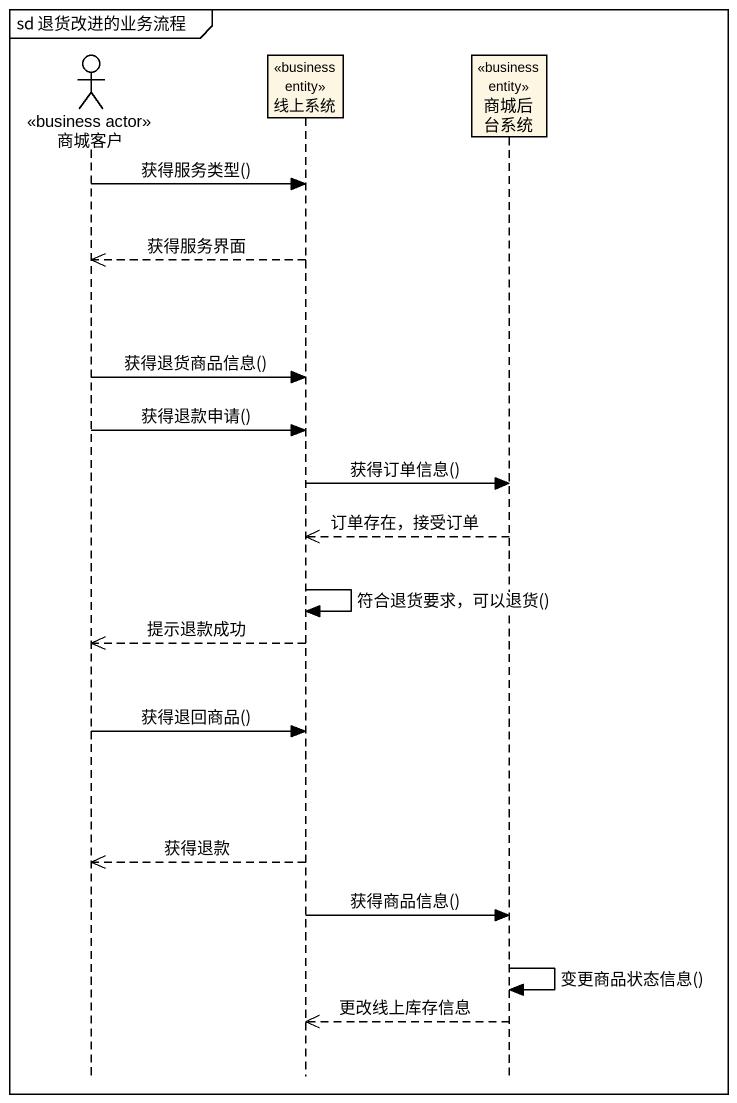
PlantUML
@startuml
mainframe sd 退货改进的业务流程
hide footbox
actor 商城客户 <<business actor>>
participant 线上系统 <<business entity>>
participant 商城后台系统 <<business entity>>

商城客户 -> 线上系统 : 获得服务类型()
线上系统 -->> 商城客户 : 获得服务界面
商城客户 -> 线上系统 : 获得退货商品信息()
商城客户 -> 线上系统 : 获得退款申请()
线上系统 -> 商城后台系统 : 获得订单信息()
商城后台系统 -->> 线上系统 : 订单存在，接受订单
线上系统 -> 线上系统 : 符合退货要求，可以退货()
线上系统 -->> 商城客户 : 提示退款成功
商城客户 -> 线上系统 : 获得退回商品()
线上系统 -->> 商城客户 : 获得退款
线上系统 -> 商城后台系统 : 获得商品信息()
商城后台系统 -> 商城后台系统 : 变更商品状态信息()
商城后台系统 -->> 线上系统 : 更改线上库存信息
@enduml
